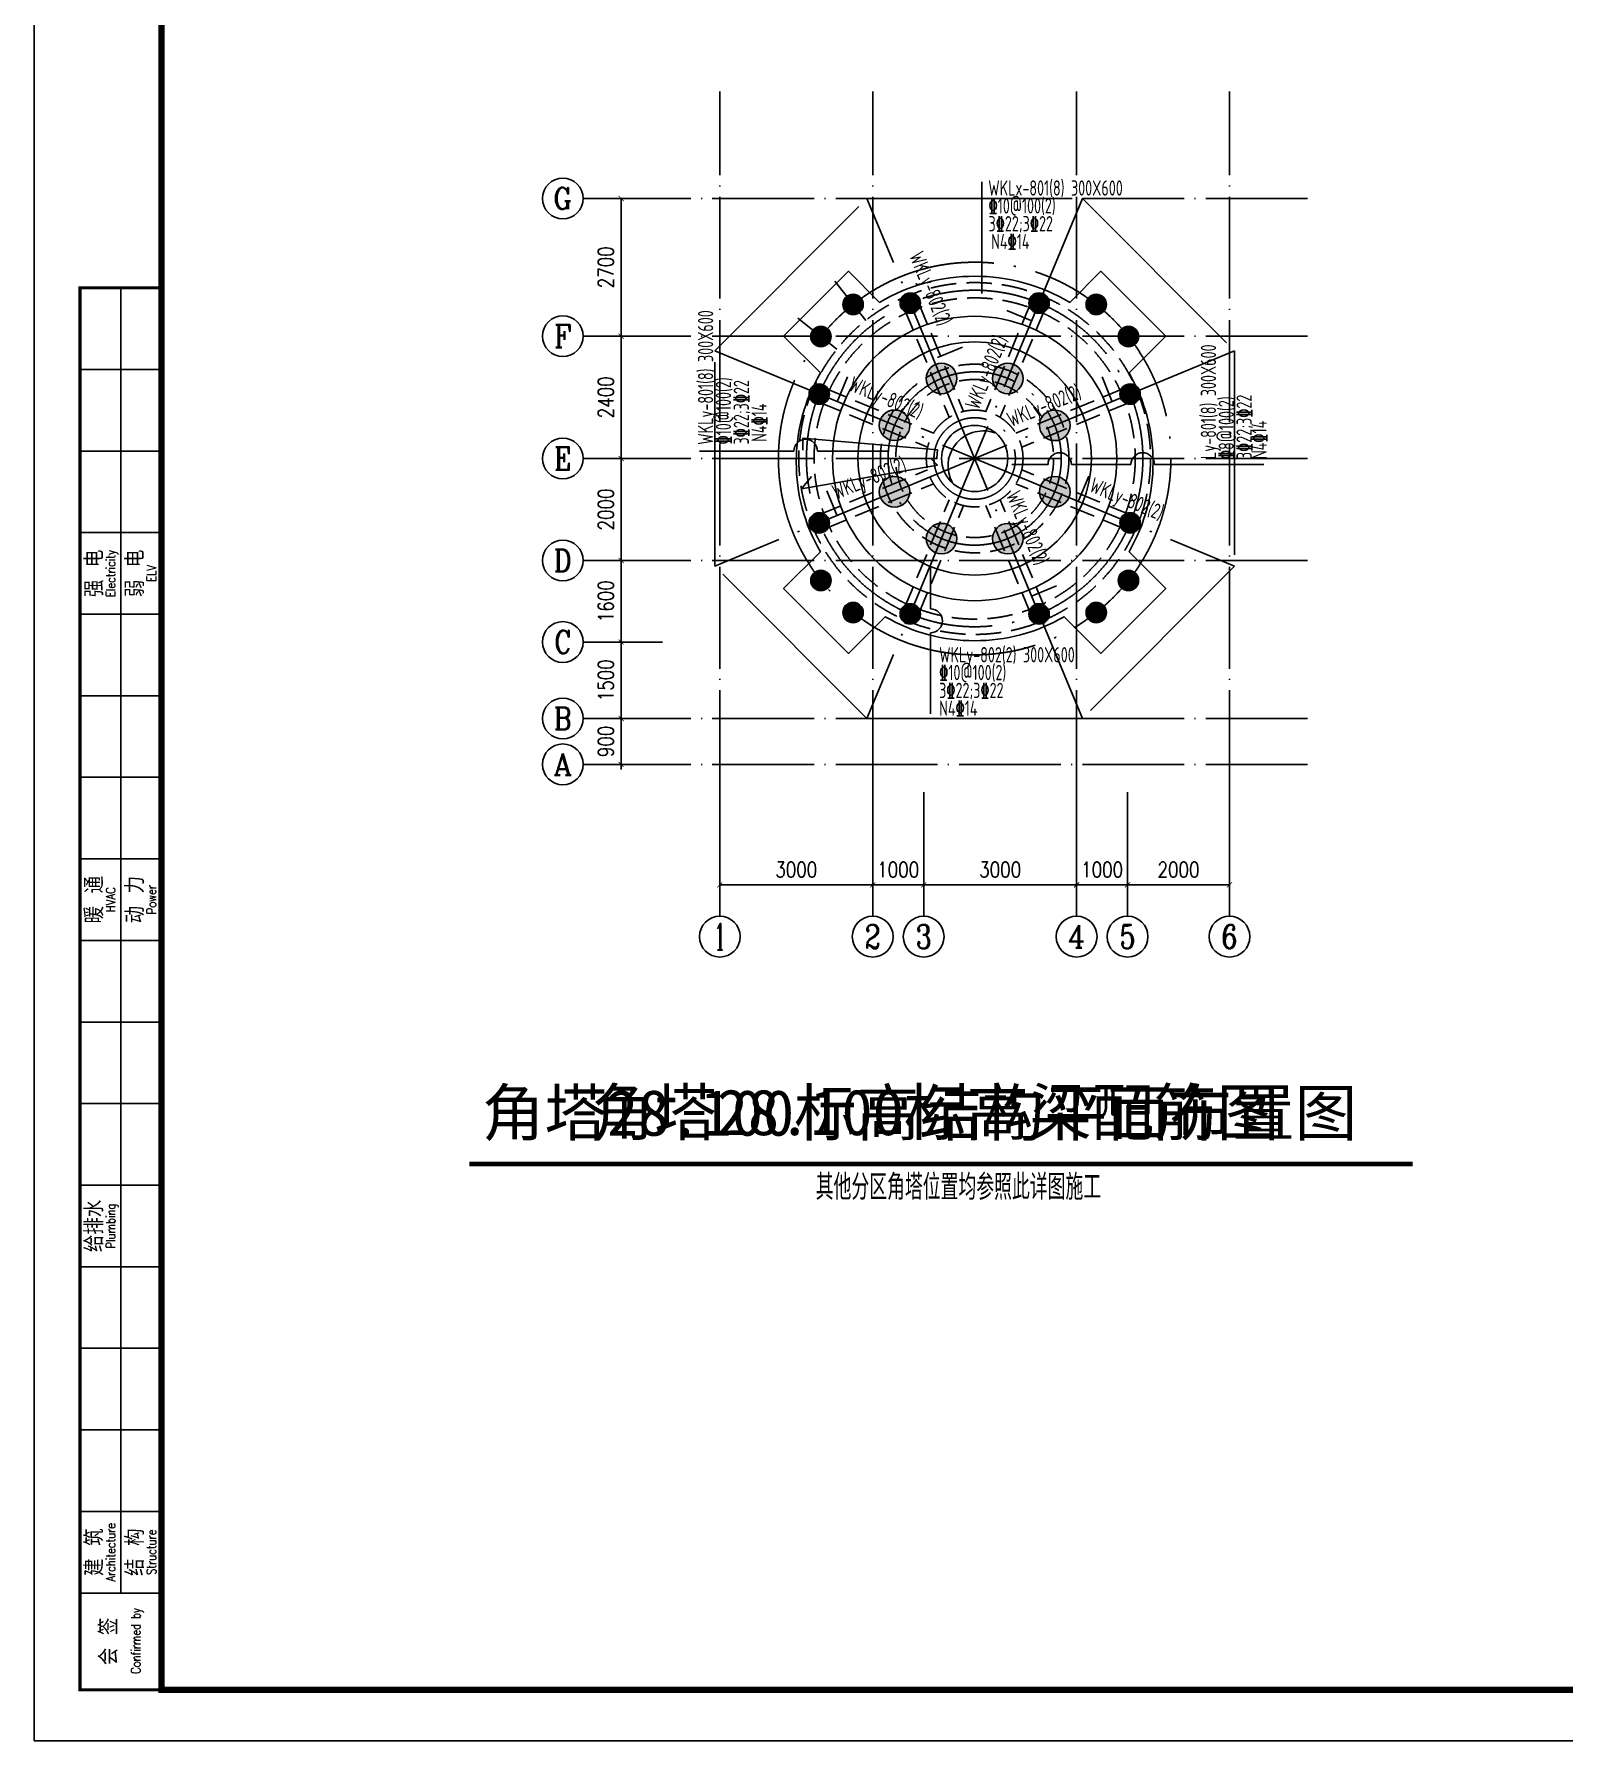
# Model space of a CAD drawing. Header units: millimetres. Extents: x 2998490 to 15040601, y 444546 to 7822218.
# Drawn here: x 14124817 to 14154831, y 7401664 to 7435141 of the extents above; entities that cross this region are included whole.
import ezdxf
from ezdxf.enums import TextEntityAlignment as Align

# ---------------------------------------------------------------- set-up
doc = ezdxf.new("R2010")
doc.units = ezdxf.units.MM
doc.header["$LTSCALE"] = 2000
doc.linetypes.add('DASH', pattern=[0.35, 0.25, -0.1])
doc.linetypes.add('DOTE', pattern=[2.42, 2, -0.2, 0.02, -0.2])
for name, color, linetype in [('3-AXIS_TEXT', 7, 'Continuous'), ('3-ban', 84, 'Continuous'), ('3-ban-rein', 1, 'Continuous'), ('3-COLUMN-UP', 2, 'Continuous'), ('3-HATCH', 8, 'Continuous'), ('3-liang-rein-X', 54, 'Continuous'), ('3-liang-rein-Y', 130, 'Continuous'), ('3-liang-R截面-X', 50, 'Continuous'), ('3-liang-R截面-Y', 70, 'Continuous'), ('3-liang-s', 120, 'Continuous'), ('3-liang-s-1', 44, 'Continuous'), ('3-liang-xu', 120, 'DASH'), ('3-装饰线脚', 7, 'Continuous'), ('AXIS', 3, 'Continuous'), ('AXIS_TEXT', 7, 'Continuous'), ('DOTE', 9, 'DOTE'), ('图框', 7, 'Continuous')]:
    doc.layers.add(name, color=color, linetype=linetype)
doc.styles.add('_TCH_AXIS', font='COMPLEX', dxfattribs={"bigfont": 'GBCBIG'})
doc.styles.add('COMPLEX', font='COMPLEX')
doc.styles.add('DIM_FONT', font='SIMPLEX', dxfattribs={"width": 0.8, "bigfont": 'HZTXT'})
doc.styles.add('TKZ2_tjkts.shx', font='tjromant.shx', dxfattribs={"bigfont": 'tjkts.shx'})
doc.styles.add('TSSD_Rein', font='Tssdeng.shx', dxfattribs={"width": 0.7, "bigfont": 'hztxt.shx'})
doc.styles.add('黑体', font='SIMHEI.TTF')
doc.dimstyles.new('DIMN100', dxfattribs={"dimtxt": 300, "dimasz": 100, "dimexe": 250, "dimexo": 300, "dimgap": 150, "dimtad": 1, "dimdec": 0, "dimzin": 0, "dimdsep": 46, "dimtxsty": 'DIM_FONT', "dimblk": 'ARCHTICK', "dimcen": 0.09, "dimclrt": 7, "dimazin": 2, "dimtfac": 1, "dimtdec": 0, "dimtix": 1, "dimtmove": 2, "dimatfit": 3, "dimldrblk": 'ARCHTICK', "dimfxl": 0, "dimtolj": 1, "dimtzin": 0, "dimarcsym": 0})

# ---------------------------------------------------------------- blocks, each defined once
blk = doc.blocks.new('TJAD_TK_A0')
at = {"layer": '图框'}
for p, q in [((973, -441.7), (973, 399.3)), ((990, -412.7), (990, -156.7)), ((982, -172.7), (998, -172.7)), ((982, -188.7), (998, -188.7)), ((982, -204.7), (998, -204.7)), ((982, -220.7), (998, -220.7)), ((982, -236.7), (998, -236.7)), ((982, -252.7), (998, -252.7)), ((982, -268.7), (998, -268.7)), ((982, -284.7), (998, -284.7)), ((982, -300.7), (998, -300.7)), ((982, -316.7), (998, -316.7)), ((982, -332.7), (998, -332.7)), ((982, -348.7), (998, -348.7)), ((982, -364.7), (998, -364.7)), ((982, -380.7), (998, -380.7)), ((982, -396.7), (998, -396.7)), ((990, -396.7), (990, -412.7)), ((982, -412.7), (998, -412.7)), ((973, -441.7), (2162, -441.7))]:
    blk.add_line(p, q, dxfattribs=at)
at = {"layer": '图框', "const_width": 1.2}
blk.add_lwpolyline([(2152, -431.7), (2152, 389.3), (998, 389.3), (998, -431.7)], close=True, dxfattribs=at)
at = {"layer": '图框', "const_width": 0.6}
blk.add_lwpolyline([(998, -431.7), (982, -431.7), (982, -156.7), (998, -156.7)], dxfattribs=at)
at = {"layer": '图框', "style": 'TKZ2_tjkts.shx', "width": 0.8}
for s, p in [('Electricity', (988.02, -212.7)), ('ELV', (996.02, -212.7)), ('HVAC', (988.02, -276.7)), ('Power', (996.02, -276.7)), ('Plumbing', (988.02, -340.7)), ('Architecture', (988.02, -404.7)), ('Structure', (996.02, -404.7)), ('Confirmed by', (992.95, -422.09))]:
    blk.add_text(s, height=1.8, rotation=90, dxfattribs=at).set_placement(p, align=Align.MIDDLE_CENTER)
at = {"layer": '图框', "style": 'TKZ2_tjkts.shx'}
for s, p in [('强 电', (984.79, -212.7)), ('弱 电', (992.79, -212.7)), ('暖 通', (984.79, -276.7)), ('动 力', (992.79, -276.7)), ('给排水', (984.79, -340.7)), ('建 筑', (984.79, -404.7)), ('结 构', (992.79, -404.7)), ('会 签', (987.62, -422.2))]:
    blk.add_text(s, height=3.6, rotation=90, dxfattribs=at).set_placement(p, align=Align.MIDDLE_CENTER)
blk = doc.blocks.new('_ArchTick')
at = {"color": 0, "linetype": 'ByBlock', "const_width": 0.15}
blk.add_lwpolyline([(-0.5, -0.5), (0.5, 0.5)], dxfattribs=at)
blk = doc.blocks.new('*D762')
at = {"layer": 'AXIS', "color": 0, "lineweight": -2}
for p, q in [((14136776, 7421717), (14136084, 7421717)), ((14136334, 7421717), (14136334, 7421817)), ((14136334, 7420817), (14136334, 7421717)), ((14136776, 7420817), (14136084, 7420817)), ((14136334, 7420817), (14136334, 7420717))]:
    blk.add_line(p, q, dxfattribs=at)
at = {"layer": 'Defpoints', "color": 0}
for p in [(14136334, 7421717), (14137076, 7421717), (14137076, 7420817)]:
    blk.add_point(p, dxfattribs=at)
at = {"layer": 'AXIS', "color": 0, "lineweight": -2, "xscale": 100, "yscale": 100, "zscale": 100}
for p, rotation in [((14136334, 7421717), 270), ((14136334, 7420817), 90)]:
    blk.add_blockref('_ArchTick', p, dxfattribs=dict(at, rotation=rotation))
at = {"layer": 'AXIS', "color": 7, "insert": (14136034, 7421267), "char_height": 300, "attachment_point": 5, "rotation": 90, "style": 'DIM_FONT'}
blk.add_mtext('\\A1;900', dxfattribs=at)
blk = doc.blocks.new('*D763')
at = {"layer": 'AXIS', "color": 0, "lineweight": -2}
for p, q in [((14136776, 7423217), (14136084, 7423217)), ((14136334, 7421717), (14136334, 7423217)), ((14136776, 7421717), (14136084, 7421717))]:
    blk.add_line(p, q, dxfattribs=at)
at = {"layer": 'Defpoints', "color": 0}
for p in [(14136334, 7423217), (14137076, 7423217), (14137076, 7421717)]:
    blk.add_point(p, dxfattribs=at)
at = {"layer": 'AXIS', "color": 0, "lineweight": -2, "xscale": 100, "yscale": 100, "zscale": 100}
for p, rotation in [((14136334, 7423217), 90), ((14136334, 7421717), 270)]:
    blk.add_blockref('_ArchTick', p, dxfattribs=dict(at, rotation=rotation))
at = {"layer": 'AXIS', "color": 7, "insert": (14136034, 7422467), "char_height": 300, "attachment_point": 5, "rotation": 90, "style": 'DIM_FONT'}
blk.add_mtext('\\A1;1500', dxfattribs=at)
blk = doc.blocks.new('*D764')
at = {"layer": 'AXIS', "color": 0, "lineweight": -2}
for p, q in [((14136776, 7424817), (14136084, 7424817)), ((14136334, 7423217), (14136334, 7424817)), ((14136776, 7423217), (14136084, 7423217))]:
    blk.add_line(p, q, dxfattribs=at)
at = {"layer": 'Defpoints', "color": 0}
for p in [(14136334, 7424817), (14137076, 7424817), (14137076, 7423217)]:
    blk.add_point(p, dxfattribs=at)
at = {"layer": 'AXIS', "color": 0, "lineweight": -2, "xscale": 100, "yscale": 100, "zscale": 100}
for p, rotation in [((14136334, 7424817), 90), ((14136334, 7423217), 270)]:
    blk.add_blockref('_ArchTick', p, dxfattribs=dict(at, rotation=rotation))
at = {"layer": 'AXIS', "color": 7, "insert": (14136034, 7424017), "char_height": 300, "attachment_point": 5, "rotation": 90, "style": 'DIM_FONT'}
blk.add_mtext('\\A1;1600', dxfattribs=at)
blk = doc.blocks.new('*D765')
at = {"layer": 'AXIS', "color": 0, "lineweight": -2}
for p, q in [((14136776, 7426817), (14136084, 7426817)), ((14136334, 7424817), (14136334, 7426817)), ((14136776, 7424817), (14136084, 7424817))]:
    blk.add_line(p, q, dxfattribs=at)
at = {"layer": 'Defpoints', "color": 0}
for p in [(14136334, 7426817), (14137076, 7426817), (14137076, 7424817)]:
    blk.add_point(p, dxfattribs=at)
at = {"layer": 'AXIS', "color": 0, "lineweight": -2, "xscale": 100, "yscale": 100, "zscale": 100}
for p, rotation in [((14136334, 7426817), 90), ((14136334, 7424817), 270)]:
    blk.add_blockref('_ArchTick', p, dxfattribs=dict(at, rotation=rotation))
at = {"layer": 'AXIS', "color": 7, "insert": (14136034, 7425817), "char_height": 300, "attachment_point": 5, "rotation": 90, "style": 'DIM_FONT'}
blk.add_mtext('\\A1;2000', dxfattribs=at)
blk = doc.blocks.new('*D766')
at = {"layer": 'AXIS', "color": 0, "lineweight": -2}
for p, q in [((14136776, 7429217), (14136084, 7429217)), ((14136334, 7426817), (14136334, 7429217)), ((14136776, 7426817), (14136084, 7426817))]:
    blk.add_line(p, q, dxfattribs=at)
at = {"layer": 'Defpoints', "color": 0}
for p in [(14136334, 7429217), (14137076, 7429217), (14137076, 7426817)]:
    blk.add_point(p, dxfattribs=at)
at = {"layer": 'AXIS', "color": 0, "lineweight": -2, "xscale": 100, "yscale": 100, "zscale": 100}
for p, rotation in [((14136334, 7429217), 90), ((14136334, 7426817), 270)]:
    blk.add_blockref('_ArchTick', p, dxfattribs=dict(at, rotation=rotation))
at = {"layer": 'AXIS', "color": 7, "insert": (14136034, 7428017), "char_height": 300, "attachment_point": 5, "rotation": 90, "style": 'DIM_FONT'}
blk.add_mtext('\\A1;2400', dxfattribs=at)
blk = doc.blocks.new('*D767')
at = {"layer": 'AXIS', "color": 0, "lineweight": -2}
for p, q in [((14136776, 7431917), (14136084, 7431917)), ((14136334, 7429217), (14136334, 7431917)), ((14136776, 7429217), (14136084, 7429217))]:
    blk.add_line(p, q, dxfattribs=at)
at = {"layer": 'Defpoints', "color": 0}
for p in [(14136334, 7431917), (14137076, 7431917), (14137076, 7429217)]:
    blk.add_point(p, dxfattribs=at)
at = {"layer": 'AXIS', "color": 0, "lineweight": -2, "xscale": 100, "yscale": 100, "zscale": 100}
for p, rotation in [((14136334, 7431917), 90), ((14136334, 7429217), 270)]:
    blk.add_blockref('_ArchTick', p, dxfattribs=dict(at, rotation=rotation))
at = {"layer": 'AXIS', "color": 7, "insert": (14136034, 7430567), "char_height": 300, "attachment_point": 5, "rotation": 90, "style": 'DIM_FONT'}
blk.add_mtext('\\A1;2700', dxfattribs=at)
blk = doc.blocks.new('*D768')
at = {"layer": 'AXIS', "color": 0, "lineweight": -2}
for p, q in [((14138270, 7419972), (14138270, 7418203)), ((14141270, 7419972), (14141270, 7418203)), ((14138270, 7418453), (14141270, 7418453))]:
    blk.add_line(p, q, dxfattribs=at)
at = {"layer": 'Defpoints', "color": 0}
for p in [(14138270, 7420272), (14141270, 7420272), (14141270, 7418453)]:
    blk.add_point(p, dxfattribs=at)
at = {"layer": 'AXIS', "color": 0, "lineweight": -2, "xscale": 100, "yscale": 100, "zscale": 100, "rotation": 180}
blk.add_blockref('_ArchTick', (14138270, 7418453), dxfattribs=at)
at = {"layer": 'AXIS', "color": 0, "lineweight": -2, "xscale": 100, "yscale": 100, "zscale": 100}
blk.add_blockref('_ArchTick', (14141270, 7418453), dxfattribs=at)
at = {"layer": 'AXIS', "color": 7, "insert": (14139770, 7418753), "char_height": 300, "attachment_point": 5, "style": 'DIM_FONT'}
blk.add_mtext('\\A1;3000', dxfattribs=at)
blk = doc.blocks.new('*D769')
at = {"layer": 'AXIS', "color": 0, "lineweight": -2}
for p, q in [((14141270, 7419972), (14141270, 7418203)), ((14142270, 7419972), (14142270, 7418203)), ((14141270, 7418453), (14141170, 7418453)), ((14141270, 7418453), (14142270, 7418453)), ((14142270, 7418453), (14142370, 7418453))]:
    blk.add_line(p, q, dxfattribs=at)
at = {"layer": 'Defpoints', "color": 0}
for p in [(14141270, 7420272), (14142270, 7420272), (14142270, 7418453)]:
    blk.add_point(p, dxfattribs=at)
at = {"layer": 'AXIS', "color": 0, "lineweight": -2, "xscale": 100, "yscale": 100, "zscale": 100}
blk.add_blockref('_ArchTick', (14141270, 7418453), dxfattribs=at)
at = {"layer": 'AXIS', "color": 0, "lineweight": -2, "xscale": 100, "yscale": 100, "zscale": 100, "rotation": 180}
blk.add_blockref('_ArchTick', (14142270, 7418453), dxfattribs=at)
at = {"layer": 'AXIS', "color": 7, "insert": (14141770, 7418753), "char_height": 300, "attachment_point": 5, "style": 'DIM_FONT'}
blk.add_mtext('\\A1;1000', dxfattribs=at)
blk = doc.blocks.new('*D770')
at = {"layer": 'AXIS', "color": 0, "lineweight": -2}
for p, q in [((14142270, 7419972), (14142270, 7418203)), ((14145271, 7419972), (14145271, 7418203)), ((14142270, 7418453), (14145271, 7418453))]:
    blk.add_line(p, q, dxfattribs=at)
at = {"layer": 'Defpoints', "color": 0}
for p in [(14142270, 7420272), (14145271, 7420272), (14145271, 7418453)]:
    blk.add_point(p, dxfattribs=at)
at = {"layer": 'AXIS', "color": 0, "lineweight": -2, "xscale": 100, "yscale": 100, "zscale": 100, "rotation": 180}
blk.add_blockref('_ArchTick', (14142270, 7418453), dxfattribs=at)
at = {"layer": 'AXIS', "color": 0, "lineweight": -2, "xscale": 100, "yscale": 100, "zscale": 100}
blk.add_blockref('_ArchTick', (14145271, 7418453), dxfattribs=at)
at = {"layer": 'AXIS', "color": 7, "insert": (14143771, 7418753), "char_height": 300, "attachment_point": 5, "style": 'DIM_FONT'}
blk.add_mtext('\\A1;3000', dxfattribs=at)
blk = doc.blocks.new('*D771')
at = {"layer": 'AXIS', "color": 0, "lineweight": -2}
for p, q in [((14145271, 7419972), (14145271, 7418203)), ((14146270, 7419972), (14146270, 7418203)), ((14145271, 7418453), (14145171, 7418453)), ((14145271, 7418453), (14146270, 7418453)), ((14146270, 7418453), (14146370, 7418453))]:
    blk.add_line(p, q, dxfattribs=at)
at = {"layer": 'Defpoints', "color": 0}
for p in [(14145271, 7420272), (14146270, 7420272), (14146270, 7418453)]:
    blk.add_point(p, dxfattribs=at)
at = {"layer": 'AXIS', "color": 0, "lineweight": -2, "xscale": 100, "yscale": 100, "zscale": 100}
blk.add_blockref('_ArchTick', (14145271, 7418453), dxfattribs=at)
at = {"layer": 'AXIS', "color": 0, "lineweight": -2, "xscale": 100, "yscale": 100, "zscale": 100, "rotation": 180}
blk.add_blockref('_ArchTick', (14146270, 7418453), dxfattribs=at)
at = {"layer": 'AXIS', "color": 7, "insert": (14145771, 7418753), "char_height": 300, "attachment_point": 5, "style": 'DIM_FONT'}
blk.add_mtext('\\A1;1000', dxfattribs=at)
blk = doc.blocks.new('*D772')
at = {"layer": 'AXIS', "color": 0, "lineweight": -2}
for p, q in [((14146270, 7419972), (14146270, 7418203)), ((14148270, 7419972), (14148270, 7418203)), ((14146270, 7418453), (14148270, 7418453))]:
    blk.add_line(p, q, dxfattribs=at)
at = {"layer": 'Defpoints', "color": 0}
for p in [(14146270, 7420272), (14148270, 7420272), (14148270, 7418453)]:
    blk.add_point(p, dxfattribs=at)
at = {"layer": 'AXIS', "color": 0, "lineweight": -2, "xscale": 100, "yscale": 100, "zscale": 100, "rotation": 180}
blk.add_blockref('_ArchTick', (14146270, 7418453), dxfattribs=at)
at = {"layer": 'AXIS', "color": 0, "lineweight": -2, "xscale": 100, "yscale": 100, "zscale": 100}
blk.add_blockref('_ArchTick', (14148270, 7418453), dxfattribs=at)
at = {"layer": 'AXIS', "color": 7, "insert": (14147270, 7418753), "char_height": 300, "attachment_point": 5, "style": 'DIM_FONT'}
blk.add_mtext('\\A1;2000', dxfattribs=at)
blk = doc.blocks.new('_AXISO')
blk.add_circle((0, 0), 0.5)
at = {"layer": '3-AXIS_TEXT', "style": 'COMPLEX', "width": 1.041667}
blk.add_attdef('A', text='', height=0.56, dxfattribs=at).set_placement((-0.25, -0.28), (0.25, -0.28), align=Align.FIT)

msp = doc.modelspace()

# ---------------------------------------------------------------- hatches: boundary and pattern name
at = {"layer": '3-HATCH'}
h = msp.add_hatch(color=256, dxfattribs=at)
edge = h.paths.add_edge_path()
edge.add_arc((14140885, 7429838.8), 200, 0, 360)
h = msp.add_hatch(color=256, dxfattribs=at)
edge = h.paths.add_edge_path()
edge.add_arc((14142007.7, 7429865.7), 200, 0, 360)
h = msp.add_hatch(color=256, dxfattribs=at)
edge = h.paths.add_edge_path()
edge.add_arc((14144533.2, 7429865.8), 200, 0, 360)
h = msp.add_hatch(color=256, dxfattribs=at)
edge = h.paths.add_edge_path()
edge.add_arc((14145656, 7429838.8), 200, 0, 360)
h = msp.add_hatch(color=256, dxfattribs=at)
edge = h.paths.add_edge_path()
edge.add_arc((14140254, 7429209.2), 200, 0, 360)
h = msp.add_hatch(color=256, dxfattribs=at)
edge = h.paths.add_edge_path()
edge.add_arc((14146287.1, 7429209.2), 200, 0, 360)
h = msp.add_hatch(color=256, dxfattribs=at)
edge = h.paths.add_edge_path()
edge.add_arc((14142620.2, 7428387), 300, 0, 360)
h = msp.add_hatch(color=256, dxfattribs=at)
edge = h.paths.add_edge_path()
edge.add_arc((14143920.9, 7428387.1), 300, 0, 360)
h = msp.add_hatch(color=256, dxfattribs=at)
edge = h.paths.add_edge_path()
edge.add_arc((14140220.9, 7428079), 200, 0, 360)
h = msp.add_hatch(color=256, dxfattribs=at)
edge = h.paths.add_edge_path()
edge.add_arc((14146319.2, 7428080.2), 200, 0, 360)
h = msp.add_hatch(color=256, dxfattribs=at)
edge = h.paths.add_edge_path()
edge.add_arc((14141699.3, 7427467.8), 300, 0, 360)
h = msp.add_hatch(color=256, dxfattribs=at)
edge = h.paths.add_edge_path()
edge.add_arc((14144841.5, 7427466.8), 300, 0, 360)
h = msp.add_hatch(color=256, dxfattribs=at)
edge = h.paths.add_edge_path()
edge.add_arc((14141699.1, 7426165.5), 300, 0, 360)
h = msp.add_hatch(color=256, dxfattribs=at)
edge = h.paths.add_edge_path()
edge.add_arc((14144841.7, 7426165.1), 300, 0, 360)
h = msp.add_hatch(color=256, dxfattribs=at)
edge = h.paths.add_edge_path()
edge.add_arc((14140220.7, 7425553.8), 200, 0, 360)
h = msp.add_hatch(color=256, dxfattribs=at)
edge = h.paths.add_edge_path()
edge.add_arc((14146320.1, 7425554.2), 200, 0, 360)
h = msp.add_hatch(color=256, dxfattribs=at)
edge = h.paths.add_edge_path()
edge.add_arc((14142619.9, 7425244.8), 300, 0, 360)
h = msp.add_hatch(color=256, dxfattribs=at)
edge = h.paths.add_edge_path()
edge.add_arc((14143921.8, 7425244.7), 300, 0, 360)
h = msp.add_hatch(color=256, dxfattribs=at)
edge = h.paths.add_edge_path()
edge.add_arc((14140254, 7424424.7), 200, 0, 360)
h = msp.add_hatch(color=256, dxfattribs=at)
edge = h.paths.add_edge_path()
edge.add_arc((14146287.1, 7424424.7), 200, 0, 360)
h = msp.add_hatch(color=256, dxfattribs=at)
edge = h.paths.add_edge_path()
edge.add_arc((14140885, 7423795), 200, 0, 360)
h = msp.add_hatch(color=256, dxfattribs=at)
edge = h.paths.add_edge_path()
edge.add_arc((14142007, 7423767), 200, 0, 360)
h = msp.add_hatch(color=256, dxfattribs=at)
edge = h.paths.add_edge_path()
edge.add_arc((14144533.7, 7423767), 200, 0, 360)
h = msp.add_hatch(color=256, dxfattribs=at)
edge = h.paths.add_edge_path()
edge.add_arc((14145656, 7423795), 200, 0, 360)

# ---------------------------------------------------------------- linework, layer by layer
at = {"layer": '3-ban', "const_width": 90}
msp.add_lwpolyline([(14133354.1, 7412977.7), (14151862.4, 7412977.7)], dxfattribs=at)
at = {"layer": '3-ban-rein'}
for points in [[(14142525.1, 7426829.8), (14142538.8, 7426987.3), (14139900.7, 7427216.8), (14139896.6, 7426980.6)], [(14142406.2, 7426826.1), (14142539.2, 7426689.3), (14139871.5, 7426223.7), (14140067.1, 7426460.7)]]:
    msp.add_lwpolyline(points, dxfattribs=at)
for radius in [2789.2, 2289.2]:
    msp.add_circle((14143270.5, 7426816.9), radius, dxfattribs=at)
at = {"layer": '3-COLUMN-UP'}
for centre, radius in [((14142007.7, 7429865.7), 200), ((14144533.2, 7429865.8), 200), ((14142620.2, 7428387), 300), ((14143920.9, 7428387.1), 300), ((14140220.9, 7428079), 200), ((14146319.2, 7428080.2), 200), ((14141699.3, 7427467.8), 300), ((14144841.5, 7427466.8), 300), ((14141699.1, 7426165.5), 300), ((14144841.7, 7426165.1), 300), ((14140220.7, 7425553.8), 200), ((14146320.1, 7425554.2), 200), ((14142619.9, 7425244.8), 300), ((14143921.8, 7425244.7), 300), ((14142007, 7423767), 200), ((14144533.7, 7423767), 200)]:
    msp.add_circle(centre, radius, dxfattribs=at)
at = {"layer": '3-liang-R截面-X'}
msp.add_line((14143414, 7432240.4), (14143414, 7430051.7), dxfattribs=at)
at = {"layer": '3-liang-R截面-X', "const_width": 70}
msp.add_lwpolyline([(14135663.6, 7412977.7), (14150344.1, 7412977.7)], dxfattribs=at)
at = {"layer": '3-liang-R截面-Y'}
for p, q in [((14143903.7, 7429717), (14144392.3, 7429514.6)), ((14143032.4, 7429002.9), (14142543.8, 7428800.5)), ((14140772.2, 7428419.8), (14140569.8, 7427931.2)), ((14145768.9, 7428419.8), (14145971.3, 7427931.2)), ((14137873.8, 7426963), (14139725.5, 7426963)), ((14140185.4, 7426963), (14141577.3, 7426963)), ((14144002.9, 7426700.8), (14144709.5, 7426700.8)), ((14146335.9, 7426700.8), (14145169.4, 7426700.8)), ((14146795.8, 7426700.8), (14148942.3, 7426700.8)), ((14145511.3, 7426472.8), (14145308.9, 7425984.2)), ((14140370.5, 7426183.8), (14140572.9, 7425695.1)), ((14142405.2, 7423865.7), (14142405.2, 7424678.7)), ((14144873.4, 7424318.6), (14144384.8, 7424116.2)), ((14142405.2, 7421811.7), (14142405.2, 7423398.2))]:
    msp.add_line(p, q, dxfattribs=at)
for centre, radius, start, end in [((14139955.5, 7426963), 230, 0, 180), ((14144939.4, 7426700.8), 230, 0, 180), ((14146565.9, 7426700.8), 230, 0, 180), ((14142405.2, 7423632), 233.7, 270, 90)]:
    msp.add_arc(centre, radius, start, end, dxfattribs=at)
at = {"layer": '3-liang-s-1', "color": 2}
msp.add_lwpolyline([(14141405.7, 7429879.6, -0.2747423), (14145135.4, 7429879.6), (14145745.4, 7430489.6), (14147018.2, 7429216.8), (14146298.6, 7428497.2, -0.2688791), (14146298.6, 7424986.7), (14147018.2, 7424267.1), (14145745.4, 7422994.3), (14145025.8, 7423713.9, -0.2688791), (14141515.3, 7423713.9), (14140795.7, 7422994.3), (14139522.9, 7424267.1), (14140242.5, 7424986.7, -0.2688791), (14140242.5, 7428497.2), (14139522.9, 7429216.8), (14140795.7, 7430489.6), (14141405.7, 7429879.6)], format="xyb", dxfattribs=at)
at = {"layer": '3-liang-s-1'}
msp.add_circle((14143270.5, 7426816.9), 648.9, dxfattribs=at)
msp.add_arc((14143439.2, 7426668.1), 690.5, 68.58942, 208.55566, dxfattribs=at)
at = {"layer": '3-liang-xu'}
for p, q in [((14142147.2, 7429920.3), (14143050.2, 7427739.9)), ((14144393.8, 7429920.3), (14143490.9, 7427739.9)), ((14141870.1, 7429805.5), (14142773.1, 7427624.9)), ((14144671, 7429805.5), (14143768, 7427624.9)), ((14140167.1, 7427940.1), (14142347.5, 7427036.9)), ((14140281.9, 7428217.2), (14142462.3, 7427314.1)), ((14146259.2, 7428217.2), (14144078.7, 7427314.1)), ((14146374, 7427940.1), (14144193.5, 7427036.9)), ((14140167.1, 7425693.8), (14142347.5, 7426597)), ((14146374, 7425693.8), (14144193.5, 7426597)), ((14140281.9, 7425416.6), (14142462.3, 7426319.8)), ((14146259.2, 7425416.6), (14144078.7, 7426319.8)), ((14141870.1, 7423828.4), (14142773.1, 7426008.9)), ((14144671, 7423828.4), (14143768, 7426008.9)), ((14142147.2, 7423713.5), (14143050.2, 7425894)), ((14144393.8, 7423713.5), (14143490.9, 7425894))]:
    msp.add_line(p, q, dxfattribs=at)
for radius in [3450.4, 3150.4, 1849.5, 1549.5, 948.9]:
    msp.add_circle((14143270.5, 7426816.9), radius, dxfattribs=at)
at = {"layer": '3-装饰线脚'}
for centre in [(14140885, 7429838.8), (14145656, 7429838.8), (14140254, 7429209.2), (14146287.1, 7429209.2), (14140254, 7424424.7), (14146287.1, 7424424.7), (14140885, 7423795), (14145656, 7423795)]:
    msp.add_circle(centre, 200, dxfattribs=at)
at = {"layer": 'AXIS'}
for p, q in [((14137143.3, 7431916.9), (14135589.5, 7431916.9)), ((14137143.3, 7429216.9), (14135589.5, 7429216.9)), ((14137143.3, 7426816.9), (14135589.5, 7426816.9)), ((14137143.3, 7424816.9), (14135589.5, 7424816.9)), ((14137143.3, 7423216.9), (14135589.5, 7423216.9)), ((14137143.3, 7421716.9), (14135589.5, 7421716.9)), ((14137143.3, 7420816.9), (14135589.5, 7420816.9)), ((14138270.3, 7420272.3), (14138270.3, 7417838.2)), ((14141269.9, 7420272.3), (14141269.9, 7417838.2)), ((14142270.3, 7420272.3), (14142270.3, 7417838.2)), ((14145270.8, 7420272.3), (14145270.8, 7417838.2)), ((14146270.3, 7420272.3), (14146270.3, 7417838.2)), ((14148270.3, 7420272.3), (14148270.3, 7417838.2))]:
    msp.add_line(p, q, dxfattribs=at)
at = {"layer": 'DOTE', "ltscale": 0.5}
for p, q in [((14138270.3, 7420272.3), (14138270.3, 7434018.4)), ((14141269.9, 7420272.4), (14141269.9, 7434018.4)), ((14145270.8, 7420272.3), (14145270.8, 7434018.4)), ((14148270.3, 7420272.3), (14148270.3, 7434018.4)), ((14149803.4, 7431916.9), (14136291.8, 7431916.9)), ((14149803.4, 7429216.9), (14136291.8, 7429216.9)), ((14149803.4, 7426816.9), (14136291.8, 7426816.9)), ((14149803.4, 7424816.9), (14136291.8, 7424816.9)), ((14149803.4, 7421716.9), (14136291.8, 7421716.9)), ((14149803.4, 7420816.9), (14136291.8, 7420816.9))]:
    msp.add_line(p, q, dxfattribs=at)
at = {"layer": 'DOTE'}
for p, q in [((14145383, 7431916.9), (14141158, 7421716.9)), ((14145383, 7421716.9), (14141158, 7431916.9)), ((14141132.6, 7429525.2), (14140525.4, 7430294.4)), ((14140567, 7428960.9), (14139800.1, 7429569.1)), ((14148370.5, 7428929.4), (14138170.5, 7424704.4)), ((14138170.5, 7428929.4), (14148370.5, 7424704.4))]:
    msp.add_line(p, q, dxfattribs=at)
msp.add_lwpolyline([(14148370.5, 7428929.4), (14148370.5, 7424704.4), (14145383, 7421716.9), (14141158, 7421716.9), (14138170.5, 7424704.4), (14138170.5, 7428929.4), (14141158, 7431916.9), (14145383, 7431916.9)], close=True, dxfattribs=at)
for radius in [3850, 3300.4, 1699.5, 798.9]:
    msp.add_circle((14143270.5, 7426816.9), radius, dxfattribs=at)

# ---------------------------------------------------------------- block references
at = {"layer": 'AXIS'}
ref = msp.add_blockref('_AXISO', (14135189.5, 7431916.9), dxfattribs=dict(at, xscale=800, yscale=800, zscale=800))
ref.add_attrib('A', 'G', dxfattribs={"layer": 'AXIS_TEXT', "height": 425.2, "style": '_TCH_AXIS'}).set_placement((14135007.3, 7431704.3), (14135371.7, 7431704.3), align=Align.FIT)
ref = msp.add_blockref('_AXISO', (14135189.5, 7429216.9), dxfattribs=dict(at, xscale=800, yscale=800, zscale=800))
ref.add_attrib('A', 'F', dxfattribs={"layer": 'AXIS_TEXT', "height": 445.4, "style": '_TCH_AXIS'}).set_placement((14135019.8, 7428994.2), (14135359.2, 7428994.2), align=Align.FIT)
ref = msp.add_blockref('_AXISO', (14135189.5, 7426816.9), dxfattribs=dict(at, xscale=800, yscale=800, zscale=800))
ref.add_attrib('A', 'E', dxfattribs={"layer": 'AXIS_TEXT', "height": 445.4, "style": '_TCH_AXIS'}).set_placement((14135019.8, 7426594.2), (14135359.2, 7426594.2), align=Align.FIT)
ref = msp.add_blockref('_AXISO', (14135189.5, 7424816.9), dxfattribs=dict(at, xscale=800, yscale=800, zscale=800))
ref.add_attrib('A', 'D', dxfattribs={"layer": 'AXIS_TEXT', "height": 435.3, "style": '_TCH_AXIS'}).set_placement((14135013.3, 7424599.3), (14135365.7, 7424599.3), align=Align.FIT)
ref = msp.add_blockref('_AXISO', (14135189.5, 7423216.9), dxfattribs=dict(at, xscale=800, yscale=800, zscale=800))
ref.add_attrib('A', 'C', dxfattribs={"layer": 'AXIS_TEXT', "height": 455.7, "style": '_TCH_AXIS'}).set_placement((14135026.8, 7422989.1), (14135352.3, 7422989.1), align=Align.FIT)
ref = msp.add_blockref('_AXISO', (14135189.5, 7421716.9), dxfattribs=dict(at, xscale=800, yscale=800, zscale=800))
ref.add_attrib('A', 'B', dxfattribs={"layer": 'AXIS_TEXT', "height": 435.3, "style": '_TCH_AXIS'}).set_placement((14135013.3, 7421499.3), (14135365.7, 7421499.3), align=Align.FIT)
ref = msp.add_blockref('_AXISO', (14135189.5, 7420816.9), dxfattribs=dict(at, xscale=800, yscale=800, zscale=800))
ref.add_attrib('A', 'A', dxfattribs={"layer": 'AXIS_TEXT', "height": 425.2, "style": '_TCH_AXIS'}).set_placement((14135007.3, 7420604.3), (14135371.7, 7420604.3), align=Align.FIT)
ref = msp.add_blockref('_AXISO', (14138270.3, 7417438.2), dxfattribs=dict(at, xscale=800, yscale=800, zscale=800))
ref.add_attrib('A', '1', dxfattribs={"layer": 'AXIS_TEXT', "height": 514.7, "style": '_TCH_AXIS'}).set_placement((14138160, 7417180.8), (14138380.6, 7417180.8), align=Align.FIT)
ref = msp.add_blockref('_AXISO', (14141269.9, 7417438.2), dxfattribs=dict(at, xscale=800, yscale=800, zscale=800))
ref.add_attrib('A', '2', dxfattribs={"layer": 'AXIS_TEXT', "height": 465.9, "style": '_TCH_AXIS'}).set_placement((14141114.6, 7417205.2), (14141425.2, 7417205.2), align=Align.FIT)
ref = msp.add_blockref('_AXISO', (14142270.3, 7417438.2), dxfattribs=dict(at, xscale=800, yscale=800, zscale=800))
ref.add_attrib('A', '3', dxfattribs={"layer": 'AXIS_TEXT', "height": 465.9, "style": '_TCH_AXIS'}).set_placement((14142115, 7417205.2), (14142425.6, 7417205.2), align=Align.FIT)
ref = msp.add_blockref('_AXISO', (14145270.8, 7417438.2), dxfattribs=dict(at, xscale=800, yscale=800, zscale=800))
ref.add_attrib('A', '4', dxfattribs={"layer": 'AXIS_TEXT', "height": 445.4, "style": '_TCH_AXIS'}).set_placement((14145101.1, 7417215.5), (14145440.4, 7417215.5), align=Align.FIT)
ref = msp.add_blockref('_AXISO', (14146270.3, 7417438.2), dxfattribs=dict(at, xscale=800, yscale=800, zscale=800))
ref.add_attrib('A', '5', dxfattribs={"layer": 'AXIS_TEXT', "height": 465.9, "style": '_TCH_AXIS'}).set_placement((14146115, 7417205.2), (14146425.6, 7417205.2), align=Align.FIT)
ref = msp.add_blockref('_AXISO', (14148270.3, 7417438.2), dxfattribs=dict(at, xscale=800, yscale=800, zscale=800))
ref.add_attrib('A', '6', dxfattribs={"layer": 'AXIS_TEXT', "height": 465.9, "style": '_TCH_AXIS'}).set_placement((14148115, 7417205.2), (14148425.6, 7417205.2), align=Align.FIT)
at = {"layer": '图框', "xscale": 100, "yscale": 100, "zscale": 100}
msp.add_blockref('TJAD_TK_A0', (14027517.1, 7445833.9), dxfattribs=at)

# ---------------------------------------------------------------- texts
at = {"layer": '3-ban', "style": '黑体'}
msp.add_text('角塔28.100标高结构平面布置图', height=900, dxfattribs=at).set_placement((14133600.7, 7413534.4))
at = {"layer": '3-liang-rein-X', "style": 'TSSD_Rein', "width": 0.7}
for s, p in [('%%13210@100(2)', (14143542.6, 7431622.7)), ('3%%13222;3%%13222', (14143542.6, 7431272.7)), ('N4%%13214', (14143593.6, 7430922.7))]:
    msp.add_text(s, height=300, dxfattribs=at).set_placement(p)
at = {"layer": '3-liang-rein-Y', "style": 'TSSD_Rein', "width": 0.7}
for s, p in [('%%13210@100(2)', (14138491.4, 7427091.6)), ('3%%13222;3%%13222', (14138841.4, 7427091.6)), ('%%1328@100(2)', (14148356.7, 7426805)), ('3%%13222;3%%13222', (14148706.7, 7426805)), ('N4%%13214', (14139191.4, 7427142.6)), ('N4%%13214', (14149001.6, 7426805))]:
    msp.add_text(s, height=300, rotation=90, dxfattribs=at).set_placement(p)
for s, p in [('%%13210@100(2)', (14142573.5, 7422468.2)), ('3%%13222;3%%13222', (14142573.5, 7422118.2)), ('N4%%13214', (14142573.5, 7421768.2))]:
    msp.add_text(s, height=300, dxfattribs=at).set_placement(p)
at = {"layer": '3-liang-R截面-X', "style": 'TSSD_Rein', "width": 0.7}
msp.add_text('WKLx-801(8) 300X600', height=300, dxfattribs=at).set_placement((14143537.8, 7431972.7))
at = {"layer": '3-liang-R截面-X', "style": '黑体'}
msp.add_text('角塔28.100标高梁配筋图', height=900, dxfattribs=at).set_placement((14135753.6, 7413544.3))
at = {"layer": '3-liang-R截面-Y', "style": 'TSSD_Rein', "width": 0.7}
for s, rotation, p in [('WKLy-802(2)', 292.5, (14141978.3, 7430794.8)), ('WKLy-801(8) 300X600', 90, (14138141.4, 7427086.8)), ('WKLy-802(2)', 67.5, (14143346.7, 7427754.8)), ('Ly-801(8) 300X600', 90, (14148006.8, 7426805)), ('WKLy-802(2)', 337.5, (14140777.5, 7428161.8)), ('WKLy-802(2)', 22.5, (14143987.6, 7427426.2)), ('WKLy-802(2)', 22.5, (14140556.7, 7426005.1)), ('WKLy-802(2)', 337.5, (14145498.5, 7426177.5)), ('WKLy-802(2)', 292.5, (14143879.8, 7426099.9))]:
    msp.add_text(s, height=300, rotation=rotation, dxfattribs=at).set_placement(p)
msp.add_text('WKLy-802(2) 300X600', height=300, dxfattribs=at).set_placement((14142573.5, 7422818.2))
at = {"layer": '3-liang-s', "style": 'TSSD_Rein', "width": 0.7}
msp.add_text('其他分区角塔位置均参照此详图施工', height=500, dxfattribs=at).set_placement((14140151.9, 7412275.8))

# ---------------------------------------------------------------- dimensions: what is measured, and where the dimension line sits
at = {"layer": 'AXIS'}
for p1, p2, distance, picture, middle in [((14137075.8, 7429216.9), (14137075.8, 7431916.9), 741.9, '*D767', (14136033.9, 7430566.9)), ((14137075.8, 7426816.9), (14137075.8, 7429216.9), 741.9, '*D766', (14136033.9, 7428016.9)), ((14137075.8, 7424816.9), (14137075.8, 7426816.9), 741.9, '*D765', (14136033.9, 7425816.9)), ((14137075.8, 7423216.9), (14137075.8, 7424816.9), 741.9, '*D764', (14136033.9, 7424016.9)), ((14137075.8, 7421716.9), (14137075.8, 7423216.9), 741.9, '*D763', (14136033.9, 7422466.9)), ((14137075.8, 7420816.9), (14137075.8, 7421716.9), 741.9, '*D762', (14136033.9, 7421266.9)), ((14138270.3, 7420272.3), (14141269.9, 7420272.3), -1819.6, '*D768', (14139770.1, 7418752.7)), ((14141269.9, 7420272.3), (14142270.3, 7420272.3), -1819.6, '*D769', (14141770.1, 7418752.7)), ((14142270.3073, 7420272.2954), (14145270.7541, 7420272.2954), -1819.5751, '*D770', (14143770.5307, 7418752.7204)), ((14145270.7541, 7420272.2954), (14146270.3073, 7420272.2954), -1819.5751, '*D771', (14145770.5307, 7418752.7204)), ((14146270.3, 7420272.3), (14148270.3, 7420272.3), -1819.6, '*D772', (14147270.3, 7418752.7))]:
    dim = msp.add_aligned_dim(p1=p1, p2=p2, distance=distance, dimstyle='DIMN100', dxfattribs=at)
    dim.commit()
    dim.dimension.update_dxf_attribs({"geometry": picture, "text_midpoint": middle})

doc.saveas('drawing.dxf')
